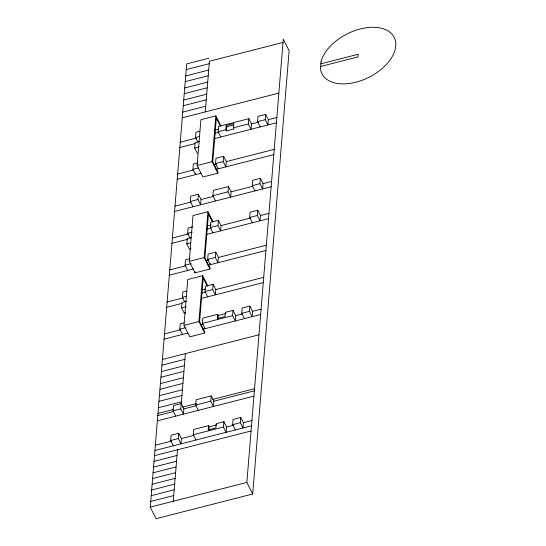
<?xml version="1.0" encoding="UTF-8"?>
<svg xmlns="http://www.w3.org/2000/svg" width="546" height="546" viewBox="0 0 546 546"><rect width="100%" height="100%" fill="white"/><g stroke="black" fill="none" stroke-linecap="round" stroke-linejoin="round"><path stroke-width="0.82" d="M197.359 153.344L194.69 148.055L195.127 142.636L199.727 141.462M252.696 494L246.847 482.432L283.285 39.189L289.127 50.758L252.696 494L156.101 518.7L150.259 507.132L186.698 63.882L208.872 58.21M173.314 445.802L170.639 440.513L171.075 435.23L178.74 433.271L181.415 438.554L180.979 443.843L178.303 438.554L178.74 433.271M175.751 416.113L173.082 410.824L173.512 405.542L181.183 403.583L183.852 408.872L183.415 414.155L180.746 408.865L181.183 403.583M182.466 334.459L179.791 329.17L180.228 323.88L184.063 322.898M185.749 312.783L184.214 313.172L181.545 307.883L181.989 302.464L186.589 301.283M184.705 301.842L182.412 297.311L182.849 292.021L186.677 291.045M187.722 270.468L185.053 265.185L185.49 259.896L190.09 258.722M191.004 248.799L189.476 249.188L186.8 243.898L187.251 238.479L191.08 237.496M190.342 238.616L187.674 233.326L188.104 228.037L192.704 226.863M192.963 206.757L190.288 201.467L190.725 196.185L198.389 194.219L201.065 199.508L200.628 204.798L197.959 199.508L198.389 194.219M195.727 173.116L195.605 174.631L192.929 169.342L193.366 164.053L197.966 162.879M197.843 142.015L195.55 137.483L195.987 132.193L199.816 131.217M207.289 286.07L203.208 277.989L199.618 321.642L204.811 331.927L204.723 333.012L189.776 336.834L183.988 325.375L187.749 279.552L202.702 275.73L207.767 285.756M212.544 222.085L208.463 214.005L204.88 257.657L210.073 267.943L209.985 269.028L195.031 272.85L189.244 261.391L193.011 215.568L207.958 211.746L213.029 221.772M220.427 126.215L216.346 118.141L212.756 161.787L217.95 172.072L217.861 173.157L202.914 176.979L197.126 165.52L200.894 119.697L215.841 115.875L220.905 125.908M173.259 501.255L177.491 449.781M181.231 404.265L185.394 353.617M205.262 111.91L209.425 61.254L283.019 42.438M195.031 272.85L195.12 271.765M204.723 333.012L198.935 321.553L202.702 275.73M209.985 269.028L204.197 257.569L207.958 211.746M217.861 173.157L212.073 161.698L215.841 115.875M195.925 440.021L193.257 434.732L193.687 429.443L208.538 425.648L209.132 426.822L208.859 430.187M198.369 410.333L195.693 405.043L196.13 399.761L211.22 395.898L213.889 401.187L213.459 406.477L210.783 401.187L211.22 395.898M205.078 328.672L202.409 323.382L202.839 318.1L217.69 314.298L218.284 315.479L218.011 318.837M207.698 296.819L205.03 291.53L205.46 286.24L213.124 284.282L215.8 289.571L215.363 294.854L212.694 289.564L213.124 284.282M210.463 263.179L210.34 264.687L207.664 259.398L208.101 254.115L215.766 252.15L218.441 257.439L218.004 262.728L215.336 257.439L215.766 252.15M212.96 232.835L210.285 227.545L210.722 222.256L218.386 220.297L221.062 225.587L220.625 230.869L217.95 225.58L218.386 220.297M215.574 200.976L212.906 195.686L213.343 190.397L228.433 186.541L231.101 191.83L230.665 197.113L227.996 191.83L228.433 186.541M218.216 168.844L215.547 163.561L215.984 158.272L223.648 156.313L226.317 161.602L225.88 166.885L223.212 161.596L223.648 156.313M220.837 136.991L218.168 131.702L218.598 126.413L248.778 118.7L251.453 123.983L251.017 129.272L248.348 123.983L248.778 118.7M225.832 129.743L226.174 125.539L233.845 123.58L233.497 127.778L234.091 128.958L226.426 130.917L225.832 129.743L218.168 131.702M226.426 130.917L226.767 126.713L226.174 125.539M208.538 425.648L208.19 429.852L215.861 427.893L216.202 423.689L223.867 421.73L226.542 427.02L226.105 432.302L223.437 427.013L223.867 421.73M217.69 314.298L217.349 318.502L225.013 316.543L225.355 312.339L233.026 310.381L235.695 315.67L235.258 320.959L232.589 315.67L233.026 310.381M235.306 429.955L232.637 424.665L233.067 419.376L240.738 417.417L243.407 422.706L242.97 427.989L240.301 422.706L240.738 417.417M244.458 318.605L241.789 313.315L242.219 308.026L249.891 306.067L252.559 311.356L252.122 316.646L249.454 311.356L249.891 306.067M252.341 222.761L249.665 217.472L250.102 212.189L257.767 210.224L260.435 215.513L260.005 220.802L257.33 215.513L257.767 210.224M254.955 190.902L252.286 185.62L252.723 180.33L260.387 178.371L263.056 183.661L262.626 188.943L259.951 183.654L260.387 178.371M260.217 126.918L257.548 121.635L257.978 116.346L265.643 114.387L268.318 119.676L267.881 124.959L265.213 119.67L265.643 114.387M186.227 69.581L209.227 63.698M185.701 75.935L208.702 70.059M185.237 81.627L208.231 75.751M184.712 87.988L207.712 82.112M184.248 93.68L207.241 87.804M320.673 63.855L358.203 54.259L357.985 56.921L320.454 66.516M183.722 100.041L206.722 94.165M183.251 105.733L206.251 99.857M182.733 112.094L205.733 106.217M182.262 117.786L278.856 93.093M226.767 126.713L233.668 124.952M214.462 130.235L218.393 129.225M195.55 137.483L199.386 136.5M233.497 127.778L248.348 123.983M257.548 121.635L265.213 119.67M180.255 142.192L196.26 138.097M214.974 133.313L218.912 132.309M251.453 123.983L258.354 122.222M268.318 119.676L276.849 117.492M179.825 147.475L195.024 143.591M214.544 138.602L276.413 122.782M194.69 148.055L199.283 146.881M197.126 165.52L212.073 161.698M192.929 169.342L198.3 167.97M215.547 163.561L223.212 161.596M177.641 174.044L193.639 169.956M213.93 164.769L216.291 164.162M226.317 161.602L274.228 149.351M177.204 179.334L200.969 173.259M215.854 169.451L273.799 154.634M190.288 201.467L197.959 199.508M212.906 195.686L227.996 191.83M252.286 185.62L259.951 183.654M175 206.176L190.998 202.081M201.065 199.508L213.65 196.294M231.101 191.83L252.962 186.241M263.056 183.661L271.587 181.477M174.563 211.459L271.157 186.766M207.364 225.901L211.302 224.897M187.674 233.326L192.274 232.152M210.285 227.545L217.95 225.58M249.665 217.472L257.33 215.513M172.379 238.029L188.377 233.941M206.313 229.354L211.029 228.146M221.062 225.587L250.334 218.1M260.435 215.513L268.973 213.336M171.942 243.318L187.94 239.23M206.661 234.439L268.536 218.618M186.8 243.898L190.636 242.922M189.244 261.391L204.197 257.569M185.053 265.185L191.189 263.616M207.664 259.398L215.336 257.439M169.758 269.888L185.756 265.8M206.054 260.606L208.415 260.005M218.441 257.439L266.352 245.188M169.328 275.177L193.857 268.905M207.978 265.295L265.916 250.477M202.109 289.885L205.255 289.08M182.412 297.311L186.247 296.328M205.03 291.53L212.694 289.564M167.117 302.013L183.122 297.925M201.836 293.141L205.774 292.13M215.8 289.571L263.711 277.32M166.687 307.302L181.886 303.419M201.406 298.423L263.274 282.603M181.545 307.883L186.145 306.709M218.284 315.479L225.948 313.513M183.988 325.375L198.935 321.553M179.791 329.17L185.162 327.798M202.409 323.382L232.589 315.67M241.789 313.315L249.454 311.356M164.503 333.872L180.501 329.784M200.791 324.59L203.153 323.99M235.695 315.67L242.595 313.902M252.559 311.356L261.09 309.173M164.066 339.162L187.831 333.08M202.716 329.279L260.66 314.462M162.394 359.493L258.988 334.794M161.93 365.185L184.923 359.309M161.404 371.546L184.405 365.67M160.934 377.238L183.934 371.362M160.415 383.599L183.408 377.716M159.944 389.291L182.944 383.415M159.425 395.652L182.419 389.769M158.954 401.344L181.955 395.468M158.429 407.705L181.429 401.822M157.965 413.397L173.567 409.411M182.596 407.098L196.499 403.549M212.851 399.365L254.552 388.704M173.082 410.824L180.746 408.865M195.693 405.043L210.783 401.187M157.787 415.533L173.785 411.445M183.852 408.872L196.444 405.651M213.889 401.187L254.381 390.834M157.35 420.823L253.945 396.123M209.132 426.822L216.796 424.863M170.639 440.513L178.303 438.554M193.257 434.732L223.437 427.013M232.637 424.665L240.301 422.706M155.351 445.222L171.348 441.134M181.415 438.554L194.001 435.339M226.542 427.02L233.442 425.252M243.407 422.706L251.938 420.522M154.914 450.511L251.501 425.812M154.491 455.657L251.078 430.965M154.02 461.356L177.02 455.473M153.549 467.103L176.549 461.227M153.078 472.795L176.078 466.919M152.607 478.549L175.607 472.672M152.143 484.241L175.136 478.364M151.665 489.994L174.665 484.111M151.201 495.686L174.194 489.803M150.723 501.44L173.724 495.556M150.259 507.132L246.847 482.432M321.048 61.657L320.482 68.612A40.431 24.277 -26.8 0 0 376.474 72.877A40.431 24.277 -26.8 0 0 380.166 27.955A40.431 24.277 -26.8 0 0 321.048 61.657"/></g></svg>
